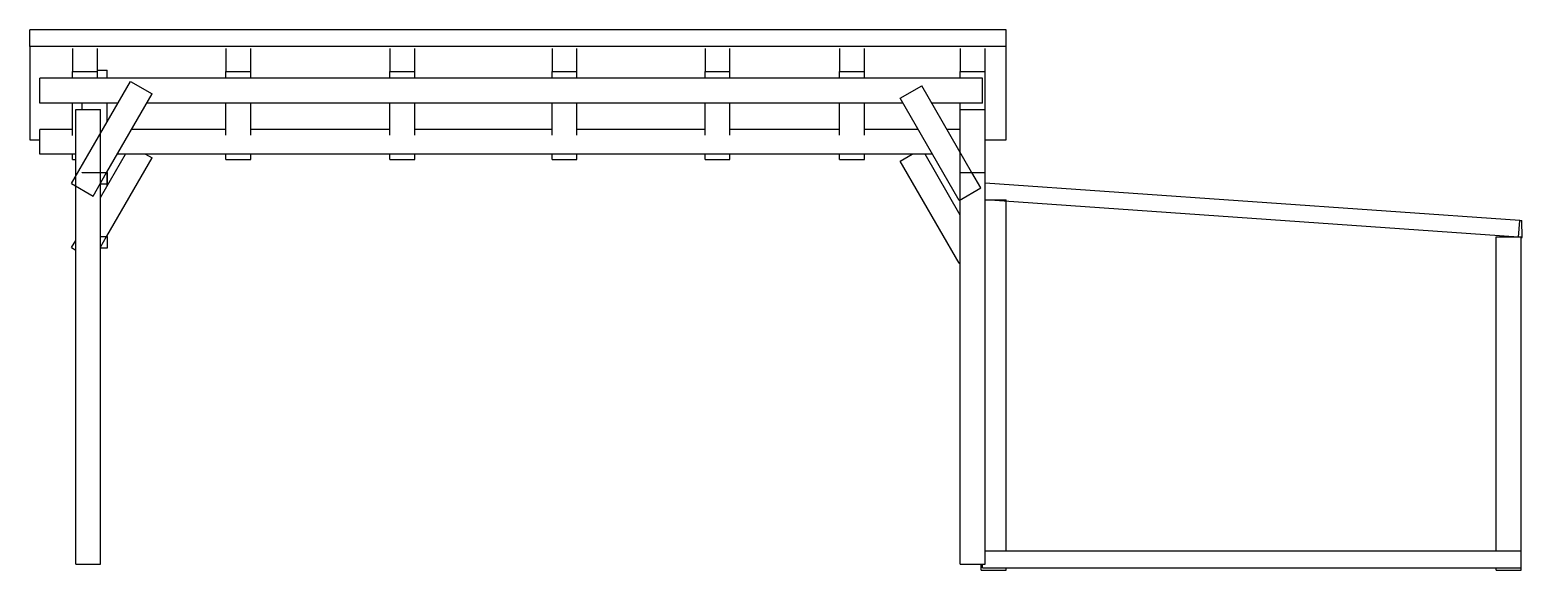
# Model space of a CAD drawing. Header units: metres. Extents: x 28 to 205, y -107 to -43.
import ezdxf

# ---------------------------------------------------------------- set-up
doc = ezdxf.new("R2010")
doc.units = ezdxf.units.M

msp = doc.modelspace()

# ---------------------------------------------------------------- linework, layer by layer
for p, q in [((143.85, -42.61), (27.85, -42.61)), ((27.85, -44.6), (27.85, -42.61)), ((143.85, -44.6), (143.85, -42.61)), ((27.85, -44.6), (27.85, -55.66)), ((143.85, -44.6), (27.85, -44.6)), ((32.93, -44.81), (32.93, -47.56)), ((35.88, -47.56), (35.88, -44.81)), ((51.16, -44.83), (51.16, -47.56)), ((54.11, -47.56), (54.11, -44.83)), ((70.65, -44.83), (70.65, -47.56)), ((73.6, -47.56), (73.6, -44.83)), ((89.91, -44.83), (89.91, -47.56)), ((92.86, -47.56), (92.86, -44.83)), ((108.09, -44.83), (108.09, -47.56)), ((111.04, -47.56), (111.04, -44.83)), ((124.06, -44.83), (124.06, -47.56)), ((127.02, -47.56), (127.02, -44.83)), ((138.41, -44.83), (138.41, -47.56)), ((141.36, -47.56), (141.36, -44.83)), ((143.85, -55.66), (143.85, -44.6)), ((32.93, -47.56), (35.88, -47.56)), ((32.93, -48.37), (32.93, -47.56)), ((35.88, -47.42), (37.03, -47.42)), ((35.88, -48.37), (35.88, -47.56)), ((37.03, -48.37), (37.03, -47.42)), ((51.16, -47.56), (54.11, -47.56)), ((51.16, -48.37), (51.16, -47.56)), ((54.11, -48.37), (54.11, -47.56)), ((70.65, -47.56), (73.6, -47.56)), ((70.65, -48.37), (70.65, -47.56)), ((73.6, -48.37), (73.6, -47.56)), ((89.91, -47.56), (92.86, -47.56)), ((89.91, -48.37), (89.91, -47.56)), ((92.86, -48.37), (92.86, -47.56)), ((108.09, -47.56), (111.04, -47.56)), ((108.09, -48.37), (108.09, -47.56)), ((111.04, -48.37), (111.04, -47.56)), ((124.06, -47.56), (127.02, -47.56)), ((124.06, -48.37), (124.06, -47.56)), ((127.02, -48.37), (127.02, -47.56)), ((138.41, -47.56), (141.36, -47.56)), ((138.41, -48.37), (138.41, -47.56)), ((138.41, -48.37), (138.41, -47.56)), ((141.36, -55.71), (141.36, -47.56)), ((29.05, -51.32), (29.05, -48.37)), ((141.05, -48.37), (29.05, -48.37)), ((32.81, -60.87), (39.81, -48.75)), ((39.81, -48.75), (42.37, -50.22)), ((131.29, -50.74), (133.85, -49.27)), ((139.76, -59.51), (133.85, -49.27)), ((141.05, -51.32), (141.05, -48.37)), ((141.36, -52.07), (141.36, -48.58)), ((38.33, -51.32), (29.05, -51.32)), ((32.93, -55.16), (32.93, -51.32)), ((34.08, -52.07), (34.08, -51.32)), ((37.01, -59.51), (42.37, -50.22)), ((37.03, -53.56), (37.03, -51.32)), ((131.62, -51.32), (41.74, -51.32)), ((51.16, -55.13), (51.16, -51.32)), ((54.11, -55.13), (54.11, -51.32)), ((70.65, -55.13), (70.65, -51.32)), ((73.6, -55.13), (73.6, -51.32)), ((89.91, -55.13), (89.91, -51.32)), ((92.86, -55.13), (92.86, -51.32)), ((108.09, -55.13), (108.09, -51.32)), ((111.04, -55.13), (111.04, -51.32)), ((124.06, -55.13), (124.06, -51.32)), ((127.02, -55.13), (127.02, -51.32)), ((138.29, -62.87), (131.29, -50.74)), ((141.05, -51.32), (135.03, -51.32)), ((138.41, -52.07), (138.41, -51.32)), ((33.31, -52.07), (36.26, -52.07)), ((33.31, -106.07), (33.31, -52.07)), ((36.26, -59.51), (36.26, -52.07)), ((138.41, -52.07), (141.36, -52.07)), ((138.41, -59.51), (138.41, -52.07)), ((141.36, -59.51), (141.36, -52.07)), ((29.05, -57.39), (29.05, -54.44)), ((32.93, -54.44), (29.05, -54.44)), ((51.16, -54.44), (39.94, -54.44)), ((70.65, -54.44), (54.11, -54.44)), ((89.91, -54.44), (73.6, -54.44)), ((108.09, -54.44), (92.86, -54.44)), ((124.06, -54.44), (111.04, -54.44)), ((133.42, -54.44), (127.02, -54.44)), ((138.41, -54.44), (136.83, -54.44)), ((27.85, -55.66), (29.05, -55.66)), ((141.36, -55.66), (143.85, -55.66)), ((141.36, -56.07), (141.36, -55.71)), ((141.36, -56.07), (141.37, -56.07)), ((141.37, -60.81), (141.37, -56.07)), ((33.31, -57.39), (29.05, -57.39)), ((32.93, -58.01), (32.93, -57.39)), ((32.93, -58.01), (33.31, -58.01)), ((36.26, -62.51), (39.22, -57.39)), ((37.01, -67.12), (42.37, -57.83)), ((135.13, -57.39), (38.23, -57.39)), ((41.61, -57.39), (42.37, -57.83)), ((51.16, -58.01), (51.16, -57.39)), ((51.16, -58.01), (54.11, -58.01)), ((54.11, -58.01), (54.11, -57.39)), ((70.65, -58.01), (70.65, -57.39)), ((70.65, -58.01), (73.6, -58.01)), ((73.6, -58.01), (73.6, -57.39)), ((89.91, -58.01), (89.91, -57.39)), ((89.91, -58.01), (92.86, -58.01)), ((92.86, -58.01), (92.86, -57.39)), ((108.09, -58.01), (108.09, -57.39)), ((108.09, -58.01), (111.04, -58.01)), ((111.04, -58.01), (111.04, -57.39)), ((124.06, -58.01), (124.06, -57.39)), ((124.06, -58.01), (127.02, -58.01)), ((127.02, -58.01), (127.02, -57.39)), ((131.29, -58.21), (132.71, -57.39)), ((138.29, -70.34), (131.29, -58.21)), ((138.41, -64.64), (134.23, -57.39)), ((34.08, -59.55), (34.08, -59.51)), ((34.08, -59.56), (34.08, -59.55)), ((34.08, -59.55), (37.03, -59.55)), ((35.37, -62.35), (36.98, -59.56)), ((36.26, -106.07), (36.26, -59.56)), ((37.03, -59.55), (37.03, -59.47)), ((37.03, -61.18), (37.03, -59.47)), ((37.03, -59.55), (37.03, -60.95)), ((138.41, -59.55), (138.41, -59.51)), ((138.41, -106.07), (138.41, -59.55)), ((138.41, -59.56), (138.41, -59.55)), ((138.41, -59.55), (141.36, -59.55)), ((140.85, -61.39), (139.79, -59.56)), ((141.36, -59.55), (141.36, -59.51)), ((141.36, -59.55), (141.36, -59.56)), ((141.36, -106.07), (141.36, -59.56)), ((32.81, -60.87), (35.37, -62.35)), ((36.26, -106.07), (36.26, -60.95)), ((37.03, -60.95), (36.26, -60.95)), ((138.29, -62.87), (140.85, -61.39)), ((204.9, -65.26), (141.36, -60.81)), ((141.36, -62.79), (143.85, -62.79)), ((204.76, -67.25), (141.36, -62.82)), ((143.85, -104.51), (143.85, -62.79)), ((204.76, -67.25), (204.9, -65.26)), ((204.9, -65.26), (205.14, -65.27)), ((205.18, -67.28), (205.14, -65.27)), ((36.26, -67.16), (37.03, -67.16)), ((36.26, -68.42), (36.98, -67.17)), ((37.03, -67.16), (37.03, -67.08)), ((37.03, -67.16), (37.03, -68.56)), ((202.1, -67.19), (205.05, -67.19)), ((202.1, -104.51), (202.1, -67.19)), ((205.05, -106.79), (205.05, -67.19)), ((205.05, -67.27), (205.18, -67.28)), ((32.81, -68.48), (33.31, -67.63)), ((32.81, -68.48), (33.31, -68.77)), ((37.03, -68.56), (36.26, -68.56)), ((138.29, -70.34), (138.41, -70.27)), ((141.36, -104.51), (205.05, -104.51)), ((205.05, -106.51), (205.05, -104.51)), ((33.31, -106.07), (36.26, -106.07)), ((33.31, -106.07), (33.31, -106.07)), ((33.31, -106.07), (36.26, -106.07)), ((138.41, -106.07), (141.36, -106.07)), ((138.42, -106.07), (140.9, -106.07)), ((138.42, -106.07), (138.42, -106.07)), ((140.9, -106.79), (140.9, -106.07)), ((141.05, -106.51), (141.05, -106.07)), ((140.9, -106.79), (143.85, -106.79)), ((141.05, -106.51), (205.05, -106.51)), ((143.85, -106.79), (143.85, -106.51)), ((202.1, -106.79), (202.1, -106.51)), ((202.1, -106.79), (205.05, -106.79))]:
    msp.add_line(p, q)

doc.saveas('drawing.dxf')
